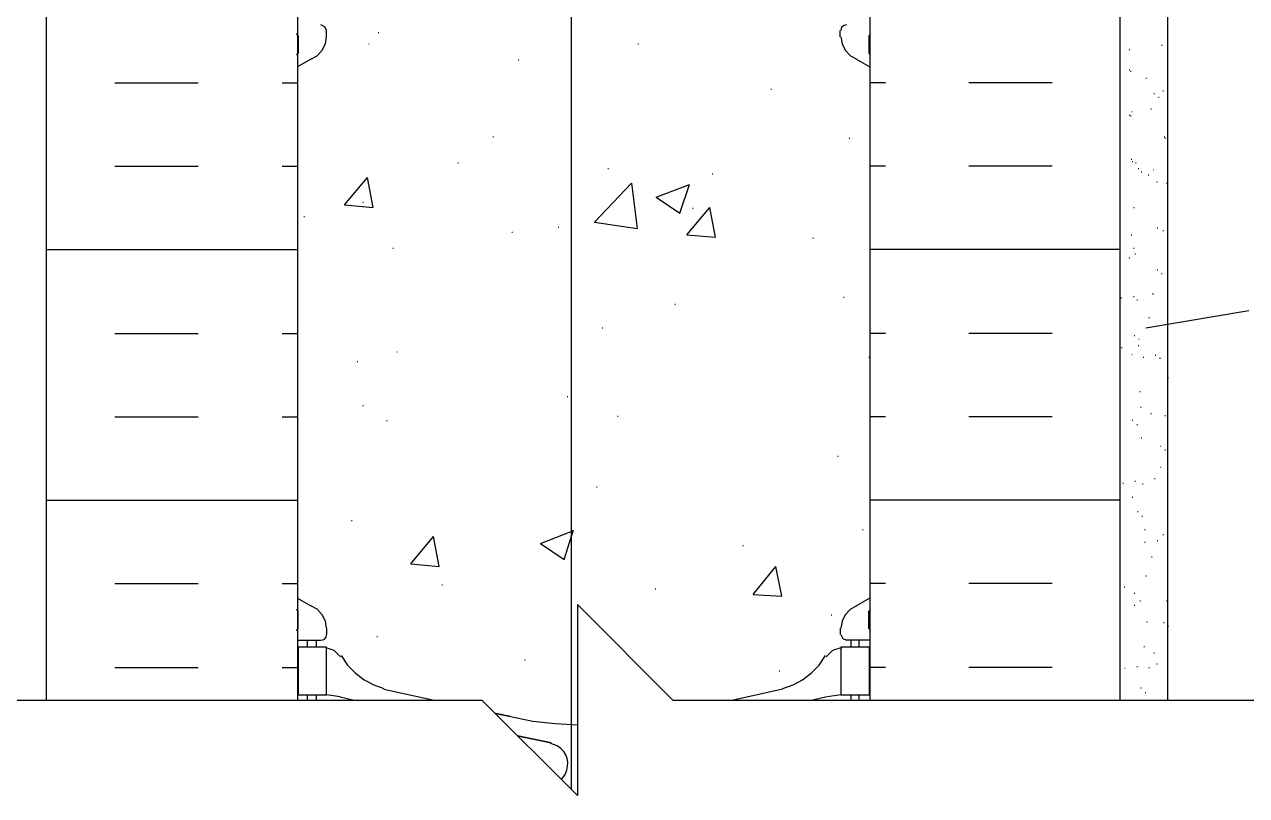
# Model space of a CAD drawing. Header units: millimetres. Extents: x 14 to 201, y 16 to 268.
# Drawn here: x 96.73 to 137.38, y 84.96 to 110.61 of the extents above; entities that cross this region are included whole.
import ezdxf

# ---------------------------------------------------------------- set-up
doc = ezdxf.new("R2010")
doc.units = ezdxf.units.MM
doc.layers.get('0').update_dxf_attribs({"linetype": 'CONTINUOUS'})

msp = doc.modelspace()

# ---------------------------------------------------------------- linework, layer by layer
at = {"color": 0}
for p, q in [((133.181, 88.138), (133.181, 186.097)), ((134.768, 88.138), (134.768, 185.654)), ((114.935, 181.229), (114.913, 85.175)), ((97.4729, 88.138), (97.4729, 128.947)), ((105.813, 128.947), (105.813, 88.138)), ((124.863, 88.138), (124.863, 128.947)), ((106.722, 110.532), (106.595, 110.596)), ((106.722, 110.532), (106.595, 110.596)), ((123.994, 110.575), (123.909, 110.512)), ((123.994, 110.575), (123.909, 110.512)), ((124.079, 110.596), (123.994, 110.575)), ((124.079, 110.596), (123.994, 110.575)), ((105.813, 110.236), (105.791, 110.3)), ((105.813, 110.236), (105.791, 110.3)), ((105.833, 110.236), (105.833, 109.644)), ((105.833, 110.236), (105.833, 109.644)), ((106.785, 110.406), (106.722, 110.532)), ((106.785, 110.406), (106.722, 110.532)), ((106.743, 109.96), (106.785, 110.193)), ((106.743, 109.96), (106.785, 110.193)), ((106.785, 110.193), (106.785, 110.406)), ((106.785, 110.193), (106.785, 110.406)), ((123.868, 110.193), (123.868, 110.406)), ((123.868, 110.193), (123.868, 110.406)), ((123.909, 110.512), (123.888, 110.406)), ((123.909, 110.512), (123.888, 110.406)), ((123.888, 110.193), (123.931, 109.96)), ((123.888, 110.193), (123.931, 109.96)), ((124.82, 110.236), (124.82, 109.644)), ((124.82, 110.236), (124.82, 109.644)), ((124.863, 110.3), (124.841, 110.236)), ((124.863, 110.3), (124.841, 110.236)), ((106.638, 109.75), (106.743, 109.96)), ((106.638, 109.75), (106.743, 109.96)), ((123.931, 109.96), (124.037, 109.75)), ((123.931, 109.96), (124.037, 109.75)), ((105.791, 109.58), (105.813, 109.644)), ((105.791, 109.58), (105.813, 109.644)), ((105.813, 109.58), (105.813, 109.58)), ((105.813, 109.58), (105.813, 109.58)), ((106.256, 109.454), (105.813, 109.198)), ((106.256, 109.454), (105.813, 109.198)), ((106.256, 109.454), (106.469, 109.558)), ((106.256, 109.454), (106.469, 109.558)), ((106.469, 109.558), (106.638, 109.75)), ((106.469, 109.558), (106.638, 109.75)), ((124.037, 109.75), (124.205, 109.558)), ((124.037, 109.75), (124.205, 109.558)), ((124.205, 109.558), (124.418, 109.454)), ((124.205, 109.558), (124.418, 109.454)), ((124.841, 109.198), (124.397, 109.454)), ((124.841, 109.198), (124.397, 109.454)), ((124.841, 109.644), (124.863, 109.58)), ((124.841, 109.644), (124.863, 109.58)), ((124.841, 109.58), (124.841, 109.58)), ((124.841, 109.58), (124.841, 109.58)), ((134.028, 100.521), (137.457, 101.092)), ((105.813, 91.525), (106.256, 91.2703)), ((105.813, 91.525), (106.256, 91.2703)), ((124.397, 91.2703), (124.841, 91.525)), ((124.397, 91.2703), (124.841, 91.525)), ((105.813, 91.1006), (105.791, 91.1655)), ((105.813, 91.1006), (105.791, 91.1655)), ((105.813, 91.1433), (105.813, 91.1433)), ((105.813, 91.1433), (105.813, 91.1433)), ((105.833, 90.5083), (105.833, 91.1006)), ((105.833, 90.5083), (105.833, 91.1006)), ((106.469, 91.1655), (106.256, 91.2703)), ((106.469, 91.1655), (106.256, 91.2703)), ((106.638, 90.974), (106.469, 91.1655)), ((106.638, 90.974), (106.469, 91.1655)), ((118.3, 88.138), (115.125, 91.313)), ((115.125, 91.313), (115.125, 84.963)), ((124.205, 91.1655), (124.037, 90.974)), ((124.205, 91.1655), (124.037, 90.974)), ((124.418, 91.2703), (124.205, 91.1655)), ((124.418, 91.2703), (124.205, 91.1655)), ((124.82, 90.5083), (124.82, 91.1006)), ((124.82, 90.5083), (124.82, 91.1006)), ((124.863, 91.1655), (124.841, 91.1006)), ((124.863, 91.1655), (124.841, 91.1006)), ((124.841, 91.1433), (124.841, 91.1433)), ((124.841, 91.1433), (124.841, 91.1433)), ((106.743, 90.763), (106.638, 90.974)), ((106.743, 90.763), (106.638, 90.974)), ((106.785, 90.5302), (106.743, 90.763)), ((106.785, 90.5302), (106.743, 90.763)), ((123.931, 90.763), (123.888, 90.5302)), ((123.931, 90.763), (123.888, 90.5302)), ((124.037, 90.974), (123.931, 90.763)), ((124.037, 90.974), (123.931, 90.763)), ((105.791, 90.4448), (105.813, 90.5083)), ((105.791, 90.4448), (105.813, 90.5083)), ((106.765, 90.2339), (106.785, 90.3182)), ((106.765, 90.2339), (106.785, 90.3182)), ((106.785, 90.5302), (106.785, 90.3182)), ((106.785, 90.5302), (106.785, 90.3182)), ((123.868, 90.5302), (123.868, 90.3182)), ((123.868, 90.5302), (123.868, 90.3182)), ((123.888, 90.3182), (123.952, 90.1912)), ((123.888, 90.3182), (123.952, 90.1912)), ((124.841, 90.5083), (124.863, 90.4448)), ((124.841, 90.5083), (124.863, 90.4448)), ((105.813, 90.1277), (106.595, 90.1277)), ((105.813, 90.1277), (106.595, 90.1277)), ((106.785, 89.8948), (105.833, 89.8948)), ((105.833, 89.8948), (105.833, 88.3073)), ((106.785, 89.8948), (105.833, 89.8948)), ((105.833, 89.8948), (105.833, 88.3073)), ((106.15, 89.8948), (106.15, 90.1277)), ((106.15, 89.8948), (106.15, 90.1277)), ((106.446, 89.8948), (106.446, 90.1277)), ((106.446, 89.8948), (106.446, 90.1277)), ((106.595, 90.1277), (106.702, 90.1485)), ((106.595, 90.1277), (106.702, 90.1485)), ((106.702, 90.1485), (106.765, 90.2339)), ((106.702, 90.1485), (106.765, 90.2339)), ((107.041, 89.789), (106.765, 89.8744)), ((107.041, 89.789), (106.765, 89.8744)), ((106.785, 88.3073), (106.785, 89.8948)), ((106.785, 88.3073), (106.785, 89.8948)), ((123.888, 89.8744), (123.613, 89.789)), ((123.888, 89.8744), (123.613, 89.789)), ((124.841, 89.8948), (123.888, 89.8948)), ((123.888, 89.8948), (123.888, 88.3073)), ((124.841, 89.8948), (123.888, 89.8948)), ((123.888, 89.8948), (123.888, 88.3073)), ((123.952, 90.1912), (124.079, 90.1277)), ((123.952, 90.1912), (124.079, 90.1277)), ((124.863, 90.1277), (124.079, 90.1277)), ((124.863, 90.1277), (124.079, 90.1277)), ((124.228, 89.8948), (124.228, 90.1277)), ((124.228, 89.8948), (124.228, 90.1277)), ((124.503, 89.8948), (124.503, 90.1277)), ((124.503, 89.8948), (124.503, 90.1277)), ((124.841, 88.3073), (124.841, 89.8948)), ((124.841, 88.3073), (124.841, 89.8948)), ((107.251, 89.578), (107.041, 89.789)), ((107.251, 89.578), (107.041, 89.789)), ((107.272, 89.6193), (107.484, 89.3025)), ((107.272, 89.6193), (107.484, 89.3025)), ((123.169, 89.3025), (123.38, 89.6193)), ((123.169, 89.3025), (123.38, 89.6193)), ((123.613, 89.789), (123.402, 89.578)), ((123.613, 89.789), (123.402, 89.578)), ((107.484, 89.3025), (107.738, 89.0489)), ((107.484, 89.3025), (107.738, 89.0489)), ((107.738, 89.0489), (108.034, 88.816)), ((107.738, 89.0489), (108.034, 88.816)), ((122.618, 88.816), (122.916, 89.0489)), ((122.618, 88.816), (122.916, 89.0489)), ((122.916, 89.0489), (123.169, 89.3025)), ((122.916, 89.0489), (123.169, 89.3025)), ((108.034, 88.816), (108.353, 88.6464)), ((108.034, 88.816), (108.353, 88.6464)), ((108.353, 88.6464), (108.692, 88.5197)), ((108.353, 88.6464), (108.692, 88.5197)), ((121.962, 88.5197), (122.301, 88.6464)), ((121.962, 88.5197), (122.301, 88.6464)), ((122.301, 88.6464), (122.618, 88.816)), ((122.301, 88.6464), (122.618, 88.816)), ((105.833, 88.3073), (106.785, 88.3073)), ((105.833, 88.3073), (106.785, 88.3073)), ((106.15, 88.138), (106.15, 88.3073)), ((106.15, 88.138), (106.15, 88.3073)), ((106.446, 88.138), (106.446, 88.3073)), ((106.446, 88.138), (106.446, 88.3073)), ((107.231, 88.2442), (106.785, 88.3073)), ((107.231, 88.2442), (106.785, 88.3073)), ((107.231, 88.2442), (107.696, 88.138)), ((107.231, 88.2442), (107.696, 88.138)), ((108.692, 88.4975), (110.363, 88.138)), ((108.692, 88.4975), (110.363, 88.138)), ((121.962, 88.4975), (120.311, 88.138)), ((121.962, 88.4975), (120.311, 88.138)), ((123.422, 88.2442), (122.957, 88.138)), ((123.422, 88.2442), (122.957, 88.138)), ((123.888, 88.3073), (123.445, 88.2442)), ((123.888, 88.3073), (123.445, 88.2442)), ((123.888, 88.3073), (124.841, 88.3073)), ((123.888, 88.3073), (124.841, 88.3073)), ((124.228, 88.138), (124.228, 88.3073)), ((124.228, 88.138), (124.228, 88.3073)), ((124.503, 88.138), (124.503, 88.3073)), ((124.503, 88.138), (124.503, 88.3073)), ((92.3078, 88.138), (111.95, 88.138)), ((115.125, 84.963), (111.95, 88.138)), ((118.3, 88.138), (137.943, 88.138)), ((112.416, 87.6928), (112.903, 87.588)), ((112.903, 87.588), (112.416, 87.6928)), ((112.903, 87.588), (113.644, 87.4391)), ((112.903, 87.588), (113.644, 87.4391)), ((113.644, 87.4391), (114.384, 87.3552)), ((113.644, 87.4391), (114.384, 87.3552)), ((114.384, 87.3552), (115.146, 87.3125)), ((114.384, 87.3552), (115.146, 87.3125)), ((113.135, 86.9527), (114.257, 86.7198)), ((114.257, 86.7198), (113.135, 86.9527)), ((114.449, 86.614), (114.237, 86.6994)), ((114.449, 86.614), (114.237, 86.6994)), ((114.596, 85.4922), (114.723, 85.6615)), ((114.596, 85.4922), (114.723, 85.6615))]:
    msp.add_line(p, q, dxfattribs=at)
at = {"color": 252}
for p, q in [((108.5, 110.342), (108.522, 110.342)), ((108.183, 109.96), (108.204, 109.96)), ((117.136, 109.96), (117.158, 109.96)), ((133.477, 109.77), (133.499, 109.77)), ((134.557, 109.918), (134.578, 109.918)), ((134.557, 109.918), (134.578, 109.918)), ((113.158, 109.431), (113.178, 109.431)), ((133.477, 109.092), (133.499, 109.092)), ((133.519, 109.051), (133.54, 109.051)), ((99.737, 108.669), (102.509, 108.669)), ((105.304, 108.669), (105.813, 108.669)), ((125.37, 108.669), (124.863, 108.669)), ((130.917, 108.669), (128.142, 108.669)), ((134.028, 108.818), (134.049, 108.818)), ((121.559, 108.458), (121.582, 108.458)), ((134.302, 108.31), (134.324, 108.31)), ((134.451, 108.183), (134.472, 108.183)), ((134.598, 108.395), (134.621, 108.395)), ((134.196, 107.801), (134.218, 107.801)), ((133.477, 107.59), (133.499, 107.59)), ((133.519, 107.57), (133.54, 107.57)), ((133.562, 107.717), (133.583, 107.717)), ((112.31, 106.871), (112.332, 106.871)), ((124.164, 106.828), (124.185, 106.828)), ((134.641, 106.871), (134.662, 106.871)), ((134.662, 106.828), (134.684, 106.828)), ((133.54, 106.13), (133.562, 106.13)), ((99.737, 105.897), (102.509, 105.897)), ((105.304, 105.897), (105.813, 105.897)), ((111.146, 106.003), (111.168, 106.003)), ((116.141, 105.813), (116.163, 105.813)), ((125.37, 105.897), (124.863, 105.897)), ((130.917, 105.897), (128.142, 105.897)), ((133.583, 106.046), (133.604, 106.046)), ((133.689, 106.003), (133.71, 106.003)), ((133.773, 105.813), (133.795, 105.813)), ((133.879, 105.707), (133.9, 105.707)), ((134.282, 105.77), (134.302, 105.77)), ((107.378, 104.606), (108.14, 105.517)), ((108.33, 104.521), (108.14, 105.517)), ((115.697, 104.033), (116.925, 105.325)), ((116.925, 105.325), (117.115, 103.823)), ((117.751, 104.859), (118.85, 105.283)), ((118.533, 104.33), (118.85, 105.283)), ((119.612, 105.643), (119.634, 105.643)), ((134.112, 105.6), (134.133, 105.6)), ((134.388, 105.368), (134.408, 105.368)), ((134.705, 105.325), (134.725, 105.325)), ((107.378, 104.606), (108.33, 104.521)), ((107.993, 104.691), (108.013, 104.691)), ((117.751, 104.859), (118.533, 104.33)), ((118.766, 103.61), (119.528, 104.521)), ((118.956, 104.499), (118.979, 104.499)), ((119.718, 103.527), (119.528, 104.521)), ((133.626, 104.521), (133.646, 104.521)), ((106.023, 104.225), (106.046, 104.225)), ((112.945, 103.696), (112.966, 103.696)), ((114.49, 103.866), (114.512, 103.866)), ((115.697, 104.033), (117.115, 103.823)), ((134.408, 103.843), (134.429, 103.843)), ((134.598, 103.759), (134.621, 103.759)), ((134.747, 103.801), (134.768, 103.801)), ((118.766, 103.61), (119.718, 103.527)), ((122.957, 103.504), (122.979, 103.504)), ((133.54, 103.61), (133.562, 103.61)), ((134.747, 103.61), (134.768, 103.61)), ((97.4729, 103.124), (105.813, 103.124)), ((108.988, 103.167), (109.008, 103.167)), ((133.181, 103.124), (124.863, 103.124)), ((133.477, 102.848), (133.499, 102.848)), ((133.626, 103.167), (133.646, 103.167)), ((133.667, 102.975), (133.689, 102.975)), ((134.408, 102.446), (134.429, 102.446)), ((134.557, 102.319), (134.578, 102.319)), ((134.259, 101.643), (134.282, 101.643)), ((118.364, 101.304), (118.384, 101.304)), ((123.974, 101.537), (123.994, 101.537)), ((133.201, 101.516), (133.223, 101.516)), ((133.626, 101.557), (133.646, 101.557)), ((133.73, 101.451), (133.753, 101.451)), ((134.133, 100.858), (134.155, 100.858)), ((115.951, 100.521), (115.971, 100.521)), ((99.737, 100.329), (102.509, 100.329)), ((105.304, 100.329), (105.813, 100.329)), ((125.37, 100.329), (124.863, 100.329)), ((130.917, 100.329), (128.142, 100.329)), ((133.646, 100.266), (133.667, 100.266)), ((133.795, 100.139), (133.816, 100.139)), ((109.115, 99.7162), (109.135, 99.7162)), ((133.223, 99.8636), (133.244, 99.8636)), ((133.562, 99.6322), (133.583, 99.6322)), ((133.773, 99.9285), (133.795, 99.9285)), ((134.345, 99.61), (134.366, 99.61)), ((107.801, 99.3994), (107.823, 99.3994)), ((124.82, 99.5468), (124.841, 99.5468)), ((133.943, 99.5468), (133.963, 99.5468)), ((134.492, 99.5041), (134.515, 99.5041)), ((134.768, 98.8702), (134.789, 98.8702)), ((133.836, 98.4042), (133.858, 98.4042)), ((114.786, 98.2349), (114.808, 98.2349)), ((107.993, 97.9385), (108.013, 97.9385)), ((116.459, 97.579), (116.48, 97.579)), ((133.858, 97.875), (133.879, 97.875)), ((134.196, 97.663), (134.218, 97.663)), ((134.662, 97.5995), (134.684, 97.5995)), ((99.737, 97.5568), (102.509, 97.5568)), ((105.304, 97.5568), (105.813, 97.5568)), ((108.775, 97.4302), (108.796, 97.4302)), ((125.37, 97.5568), (124.863, 97.5568)), ((130.917, 97.5568), (128.142, 97.5568)), ((133.583, 97.4506), (133.604, 97.4506)), ((133.73, 97.3032), (133.753, 97.3032)), ((133.879, 96.8583), (133.9, 96.8583)), ((134.515, 96.5839), (134.535, 96.5839)), ((134.662, 96.4572), (134.684, 96.4572)), ((123.782, 96.2448), (123.804, 96.2448)), ((134.515, 95.8854), (134.535, 95.8854)), ((115.761, 95.2292), (115.781, 95.2292)), ((133.266, 95.3562), (133.287, 95.3562)), ((133.667, 95.4193), (133.689, 95.4193)), ((133.922, 95.334), (133.943, 95.334)), ((134.324, 95.5036), (134.345, 95.5036)), ((97.4729, 94.7843), (105.813, 94.7843)), ((133.181, 94.7843), (124.863, 94.7843)), ((133.583, 94.8902), (133.604, 94.8902)), ((133.753, 94.404), (133.773, 94.404)), ((107.611, 94.1077), (107.633, 94.1077)), ((133.9, 94.2552), (133.922, 94.2552)), ((109.58, 92.6677), (110.342, 93.5785)), ((110.532, 92.5834), (110.342, 93.5785)), ((113.897, 93.3457), (114.913, 93.7465)), ((114.68, 92.8165), (114.913, 93.5563)), ((114.913, 93.7465), (114.999, 93.7892)), ((114.913, 93.5563), (114.999, 93.7892)), ((124.608, 93.8114), (124.63, 93.8114)), ((133.985, 93.8114), (134.006, 93.8114)), ((134.598, 93.6417), (134.621, 93.6417)), ((113.897, 93.3457), (114.68, 92.8165)), ((120.629, 93.2822), (120.65, 93.2822)), ((133.985, 93.387), (134.006, 93.387)), ((134.408, 93.4501), (134.429, 93.4501)), ((134.218, 92.9005), (134.239, 92.9005)), ((109.58, 92.6677), (110.532, 92.5834)), ((120.967, 91.652), (121.729, 92.5834)), ((121.921, 91.5885), (121.729, 92.5834)), ((99.737, 92.0115), (102.509, 92.0115)), ((105.304, 92.0115), (105.813, 92.0115)), ((110.617, 91.9688), (110.639, 91.9688)), ((125.37, 92.0115), (124.863, 92.0115)), ((130.917, 92.0115), (128.142, 92.0115)), ((133.307, 91.9057), (133.329, 91.9057)), ((134.028, 92.2651), (134.049, 92.2651)), ((117.708, 91.8422), (117.729, 91.8422)), ((120.967, 91.652), (121.921, 91.5885)), ((133.646, 91.6947), (133.667, 91.6947)), ((133.646, 91.2922), (133.667, 91.2922)), ((133.836, 91.4396), (133.857, 91.4396)), ((134.725, 91.4396), (134.747, 91.4396)), ((123.571, 90.974), (123.592, 90.974)), ((134.069, 90.7411), (134.092, 90.7411)), ((134.621, 90.7203), (134.641, 90.7203)), ((108.458, 90.2547), (108.479, 90.2547)), ((134.768, 90.5937), (134.789, 90.5937)), ((133.963, 89.9156), (133.985, 89.9156)), ((113.368, 89.4719), (113.391, 89.4719)), ((134.302, 89.7047), (134.324, 89.7047)), ((99.737, 89.2168), (102.509, 89.2168)), ((105.304, 89.2168), (105.813, 89.2168)), ((121.835, 89.1124), (121.857, 89.1124)), ((125.37, 89.2168), (124.863, 89.2168)), ((130.917, 89.2168), (128.142, 89.2168)), ((133.329, 89.1963), (133.35, 89.1963)), ((133.73, 89.2598), (133.753, 89.2598)), ((134.133, 89.2168), (134.155, 89.2168)), ((134.388, 89.3452), (134.408, 89.3452)), ((133.857, 88.5402), (133.879, 88.5402)), ((134.006, 88.3916), (134.028, 88.3916))]:
    msp.add_line(p, q, dxfattribs=at)
at = {"color": 0}
msp.add_open_spline([(114.723, 85.6615), (114.886, 86.0432), (114.815, 86.3946), (114.449, 86.614)], degree=3, dxfattribs=at)
msp.add_open_spline([(114.723, 85.6615), (114.886, 86.0432), (114.815, 86.3946), (114.449, 86.614)], degree=3, dxfattribs=at)

doc.saveas('drawing.dxf')
